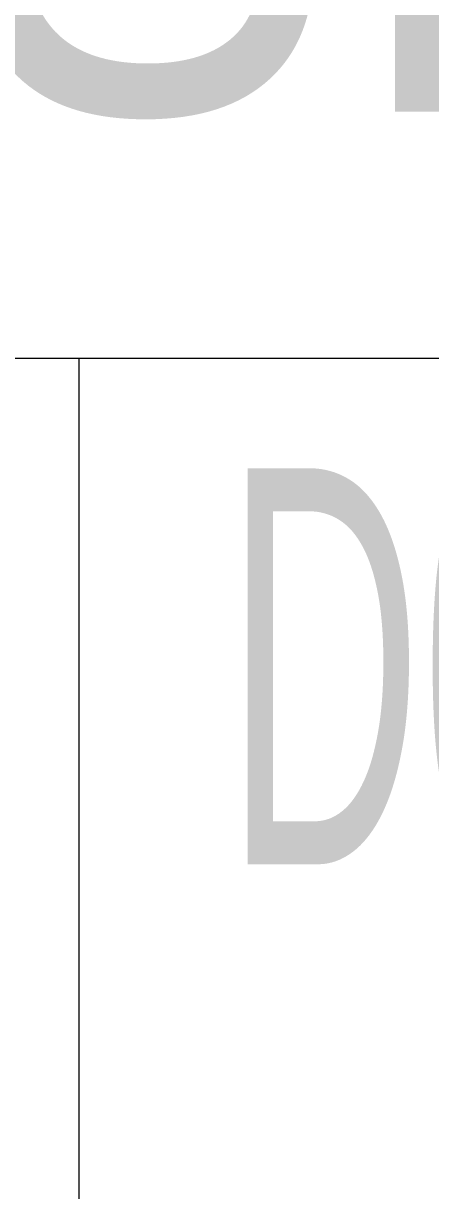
# Model space of a CAD drawing. Extents: x -9058 to 11890, y 0 to 8114.
# Drawn here: x 3948 to 3994.3, y 2780.3 to 2912.9 of the extents above; entities that cross this region are included whole.
import ezdxf
from ezdxf.enums import TextEntityAlignment as Align

# ---------------------------------------------------------------- set-up
doc = ezdxf.new("R2010")
doc.units = 0
doc.header["$LTSCALE"] = 10
doc.header["$MEASUREMENT"] = 0
doc.layers.get('0').update_dxf_attribs({"color": 9, "lineweight": 9})
doc.layers.add('21_mahal200', color=9, linetype='Continuous', lineweight=9)
doc.layers.add('21_mahal200 @ 20', color=9, linetype='Continuous', lineweight=9)
doc.styles.add('Arial', font='arial.ttf', dxfattribs={"height": 2.5})
doc.styles.add('MuuM_TEXT-STANDART', font='ARIALN.TTF')

# ---------------------------------------------------------------- blocks, each defined once
blk = doc.blocks.new('0a_roomno2')
for points in [[(0, -5), (30, -5)], [(24, -5), (24, -16)]]:
    blk.add_lwpolyline(points)
at = {"style": 'Arial'}
blk.add_attdef('ODANO', (0, 1.505), '', height=3, dxfattribs=at)
blk.add_attdef('MEKANADI', text='', height=3, dxfattribs=at).set_placement((0.525, -4.75), align=Align.BOTTOM_LEFT)
at = {"style": 'MuuM_TEXT-STANDART', "width": 0.6}
for tag, p in [('YER01', (15, -7)), ('TAVAN01', (20.625, -7)), ('DUVAR01', (26.25, -7)), ('YER02', (15, -10.375)), ('TAVAN02', (20.625, -10.375)), ('DUVAR02', (26.25, -10.375)), ('YER03', (15, -13.75)), ('TAVAN03', (20.625, -13.75)), ('DUVAR03', (26.25, -13.75))]:
    blk.add_attdef(tag, text='', height=2.25, dxfattribs=at).set_placement(p, align=Align.MIDDLE_CENTER)
at = {"style": 'MuuM_TEXT-STANDART'}
blk.add_attdef('M2', text='', height=2.25, dxfattribs=at).set_placement((1.3231, -7.8046), align=Align.MIDDLE_LEFT)
at = {"style": 'MuuM_TEXT-STANDART', "width": 0.6}
blk.add_attdef('TEMIZTAVANYUKSEKLIGI', text='', height=2.25, dxfattribs=at).set_placement((2.7, -13.1619), align=Align.MIDDLE_LEFT)
blk = doc.blocks.new('*U1152')
at = {"layer": '21_mahal200 @ 20'}
ref = blk.add_blockref('0a_roomno2', (3474.33, 2974.84), dxfattribs=dict(at, xscale=20, yscale=20, zscale=20))
ref.add_attrib('MEKANADI', 'SAT.DAN.ODASI', dxfattribs={"layer": '0', "height": 60, "style": 'Arial', "width": 0.8}).set_placement((3484.83, 2884.84), align=Align.BOTTOM_LEFT)
ref.add_attrib('DUVAR01', 'D07', dxfattribs={"layer": '0', "height": 45, "style": 'MuuM_TEXT-STANDART', "width": 0.6}).set_placement((3999.33, 2839.84), align=Align.MIDDLE_CENTER)

msp = doc.modelspace()

# ---------------------------------------------------------------- block references
at = {"layer": '21_mahal200', "color": 6}
msp.add_blockref('*U1152', (0, 0), dxfattribs=at)

doc.saveas('drawing.dxf')
